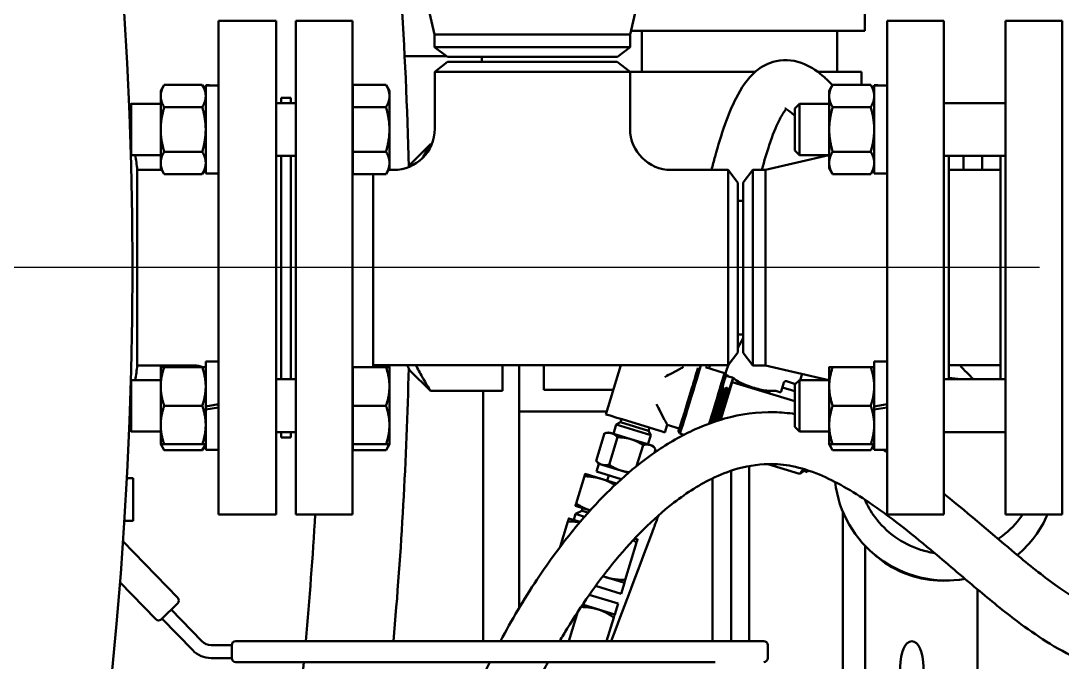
# Model space of a CAD drawing. Header units: inches. Extents: x 11 to 1621, y 11 to 1332.
# Drawn here: x 1294.15 to 1306.82, y 353.58 to 361.38 of the extents above; entities that cross this region are included whole.
import ezdxf

# ---------------------------------------------------------------- set-up
doc = ezdxf.new("R2010")
doc.units = ezdxf.units.IN
doc.header["$LTSCALE"] = 48
doc.header["$MEASUREMENT"] = 0
doc.linetypes.add('CHAIN', pattern=[0.7087, 0.4724, -0.0591, 0.1181, -0.0591])
doc.layers.add('Center Mark (ANSI)', color=7, linetype='Continuous', lineweight=25)
doc.layers.add('Visible (ANSI)', color=7, linetype='Continuous', lineweight=50)

msp = doc.modelspace()

# ---------------------------------------------------------------- linework, layer by layer
at = {"layer": 'Center Mark (ANSI)', "linetype": 'CHAIN', "ltscale": 0.952448}
msp.add_line((1338.941663, 358.380235), (1150.49666, 358.380235), dxfattribs=at)
at = {"layer": 'Visible (ANSI)'}
for p, q in [((1304.417332, 361.260235), (1304.417332, 362.087006)), ((1299.184479, 361.213846), (1299.007601, 361.98321)), ((1301.564479, 361.213846), (1301.741358, 361.98321)), ((1296.556979, 355.380235), (1296.556979, 361.380235)), ((1296.556979, 361.380235), (1297.256979, 361.380235)), ((1297.256979, 355.380235), (1297.256979, 361.380235)), ((1297.496979, 355.380235), (1297.496979, 361.380235)), ((1297.496979, 361.380235), (1298.186979, 361.380235)), ((1298.186979, 355.380235), (1298.186979, 361.380235)), ((1304.686979, 361.380235), (1304.686979, 355.380235)), ((1305.376979, 361.380235), (1304.686979, 361.380235)), ((1305.376979, 361.380235), (1305.376979, 355.380235)), ((1306.127259, 355.380235), (1306.127259, 361.380235)), ((1306.127259, 361.380235), (1306.817259, 361.380235)), ((1306.817259, 355.380235), (1306.817259, 361.380235)), ((1299.184479, 361.213846), (1301.564479, 361.213846)), ((1299.184479, 361.213846), (1299.184479, 361.062054)), ((1301.564479, 361.213846), (1301.564479, 361.062054)), ((1301.786389, 361.260235), (1301.575144, 361.260235)), ((1301.704479, 360.760235), (1301.704479, 361.260235)), ((1301.931676, 361.260235), (1301.786389, 361.260235)), ((1303.260179, 361.260235), (1301.931676, 361.260235)), ((1303.44785, 361.260235), (1303.260179, 361.260235)), ((1304.365769, 361.260235), (1303.44785, 361.260235)), ((1304.079479, 360.760235), (1304.079479, 361.260235)), ((1304.417332, 361.260235), (1304.365769, 361.260235)), ((1299.328902, 360.951235), (1298.820498, 360.951235)), ((1299.184479, 361.062054), (1301.564479, 361.062054)), ((1299.339979, 360.942735), (1299.184479, 361.062054)), ((1301.408979, 360.942735), (1299.339979, 360.942735)), ((1299.759479, 360.942735), (1299.759479, 360.880235)), ((1301.408979, 360.942735), (1301.564479, 361.062054)), ((1299.342479, 360.880235), (1299.186979, 360.760915)), ((1301.406479, 360.880235), (1299.342479, 360.880235)), ((1301.406479, 360.880235), (1301.561979, 360.760915)), ((1301.561979, 360.760915), (1299.186979, 360.760915)), ((1299.186979, 360.067735), (1299.186979, 360.760915)), ((1301.561979, 360.067735), (1301.561979, 360.760915)), ((1303.084795, 360.760235), (1301.561979, 360.760235)), ((1304.376979, 360.760235), (1303.844437, 360.760235)), ((1304.376979, 360.601168), (1304.376979, 360.760235)), ((1295.853979, 360.528613), (1295.895869, 360.601168)), ((1295.895869, 360.601168), (1296.35909, 360.601168)), ((1296.400979, 360.528613), (1296.35909, 360.601168)), ((1296.400979, 360.596054), (1296.400979, 360.596113)), ((1296.400979, 360.596113), (1296.44639, 360.596113)), ((1296.400979, 360.59405), (1296.400979, 360.596054)), ((1296.400979, 359.523113), (1296.400979, 360.59405)), ((1298.191983, 360.601168), (1298.594094, 360.601168)), ((1298.191983, 360.465779), (1298.191983, 360.601168)), ((1298.635983, 360.528613), (1298.594094, 360.601168)), ((1303.983979, 360.528613), (1304.025869, 360.601168)), ((1304.025869, 360.601168), (1304.48909, 360.601168)), ((1304.530979, 360.528613), (1304.48909, 360.601168)), ((1304.530979, 360.596054), (1304.530979, 360.596113)), ((1304.530979, 360.596113), (1304.57639, 360.596113)), ((1304.530979, 360.59405), (1304.530979, 360.596054)), ((1304.530979, 359.523113), (1304.530979, 360.59405)), ((1295.853979, 360.528613), (1295.853979, 360.465779)), ((1295.853979, 360.465779), (1295.853979, 360.059613)), ((1297.316979, 360.445235), (1297.316979, 360.380613)), ((1297.436979, 360.445235), (1297.316979, 360.445235)), ((1297.436979, 360.445235), (1297.436979, 360.380613)), ((1298.191979, 360.528613), (1298.191979, 359.590613)), ((1298.191983, 360.528613), (1298.191979, 360.528613)), ((1298.191983, 360.330391), (1298.191983, 360.465779)), ((1298.635983, 360.465779), (1298.635983, 360.528613)), ((1298.635983, 360.059613), (1298.635983, 360.465779)), ((1303.983979, 360.528613), (1303.983979, 360.465779)), ((1303.983979, 360.465779), (1303.983979, 360.059613)), ((1295.469522, 360.344737), (1295.496081, 360.372113)), ((1295.853979, 360.372113), (1295.496081, 360.372113)), ((1295.496081, 360.372113), (1295.496081, 359.747113)), ((1295.895869, 360.330391), (1296.35909, 360.330391)), ((1297.496979, 360.380613), (1297.256979, 360.380613)), ((1298.191983, 360.330391), (1298.594094, 360.330391)), ((1298.191983, 360.059613), (1298.191983, 360.330391)), ((1303.567259, 360.316345), (1303.621361, 360.372113)), ((1303.567259, 359.802882), (1303.567259, 360.316345)), ((1303.621361, 360.372113), (1303.621361, 359.747113)), ((1303.983979, 360.372113), (1303.621361, 360.372113)), ((1304.025869, 360.330391), (1304.48909, 360.330391)), ((1306.127259, 360.380613), (1305.376979, 360.380613)), ((1295.853979, 360.059613), (1295.853979, 359.653448)), ((1298.191983, 359.788836), (1298.191983, 360.059613)), ((1298.635983, 359.653448), (1298.635983, 360.059613)), ((1303.983979, 360.059613), (1303.983979, 359.653448)), ((1298.884479, 359.630235), (1299.134479, 359.880235)), ((1299.150492, 359.880235), (1299.134479, 359.880235)), ((1303.567259, 359.802882), (1303.621361, 359.747113)), ((1295.48996, 359.753422), (1295.496081, 359.747113)), ((1295.853979, 359.747113), (1295.496081, 359.747113)), ((1295.895869, 359.788836), (1296.35909, 359.788836)), ((1297.496979, 359.738613), (1297.256979, 359.738613)), ((1297.316979, 359.738613), (1297.316979, 357.021856)), ((1297.436979, 359.738613), (1297.436979, 357.021856)), ((1298.191983, 359.788836), (1298.594094, 359.788836)), ((1298.191983, 359.653448), (1298.191983, 359.788836)), ((1303.208091, 359.570235), (1303.977455, 359.747113)), ((1303.983979, 359.747113), (1303.621361, 359.747113)), ((1304.025869, 359.788836), (1304.48909, 359.788836)), ((1306.127259, 359.738613), (1305.376979, 359.738613)), ((1305.436979, 359.738613), (1305.436979, 357.021856)), ((1305.617468, 359.567735), (1305.617468, 359.738613)), ((1305.845163, 359.567735), (1305.845163, 359.738613)), ((1306.067259, 357.021856), (1306.067259, 359.738613)), ((1295.569363, 359.570019), (1295.569363, 357.190451)), ((1295.86587, 359.570019), (1295.569363, 359.570019)), ((1295.853979, 359.653448), (1295.853979, 359.590613)), ((1295.853979, 359.590613), (1295.895869, 359.518059)), ((1296.400979, 359.590613), (1296.35909, 359.518059)), ((1298.191983, 359.590613), (1298.191979, 359.590613)), ((1298.191983, 359.518059), (1298.191983, 359.653448)), ((1298.635983, 359.590613), (1298.594094, 359.518059)), ((1298.622774, 359.567735), (1298.686979, 359.567735)), ((1298.635983, 359.590613), (1298.635983, 359.653448)), ((1302.061979, 359.567735), (1302.75516, 359.567735)), ((1302.75516, 357.192735), (1302.75516, 359.567735)), ((1302.874479, 359.412235), (1302.75516, 359.567735)), ((1302.936979, 359.414735), (1303.056299, 359.570235)), ((1303.056299, 359.570235), (1303.056299, 357.190235)), ((1303.208091, 359.570235), (1303.056299, 359.570235)), ((1303.208091, 359.570235), (1303.208091, 357.190235)), ((1303.983979, 359.653448), (1303.983979, 359.590613)), ((1303.983979, 359.590613), (1304.025869, 359.518059)), ((1304.530979, 359.590613), (1304.48909, 359.518059)), ((1305.436979, 359.567735), (1306.067259, 359.567735)), ((1295.895869, 359.518059), (1296.35909, 359.518059)), ((1296.400979, 359.523113), (1296.556979, 359.523113)), ((1298.191983, 359.518059), (1298.594094, 359.518059)), ((1298.436979, 357.169856), (1298.436979, 359.518059)), ((1304.025869, 359.518059), (1304.48909, 359.518059)), ((1304.530979, 359.523113), (1304.686979, 359.523113)), ((1302.874479, 357.348235), (1302.874479, 359.412235)), ((1302.936979, 357.345735), (1302.936979, 359.414735)), ((1302.874479, 359.192735), (1302.936979, 359.192735)), ((1302.874479, 357.567735), (1302.936979, 357.567735)), ((1302.874479, 357.406518), (1302.936979, 357.521965)), ((1302.874479, 357.348235), (1302.75516, 357.192735)), ((1302.936979, 357.345735), (1303.056299, 357.190235)), ((1295.569363, 357.190451), (1296.256979, 357.190451)), ((1295.853979, 357.169856), (1295.853979, 356.935356)), ((1295.895869, 357.169856), (1296.35909, 357.169856)), ((1296.400979, 356.692849), (1296.400979, 357.237356)), ((1296.400979, 357.237356), (1296.556979, 357.237356)), ((1298.191979, 357.169856), (1298.191979, 356.231856)), ((1298.191983, 357.169856), (1298.191979, 357.169856)), ((1298.191983, 357.169856), (1298.594094, 357.169856)), ((1298.191983, 356.935356), (1298.191983, 357.169856)), ((1298.436979, 357.192735), (1302.75516, 357.192735)), ((1298.635983, 357.169856), (1298.622774, 357.192735)), ((1298.635983, 356.935356), (1298.635983, 357.169856)), ((1300.011979, 357.192735), (1300.011979, 356.880235)), ((1300.214479, 354.244761), (1300.214479, 357.192735)), ((1300.511979, 356.895235), (1300.511979, 357.192735)), ((1301.269337, 356.596108), (1301.451744, 357.192735)), ((1302.065183, 357.093307), (1302.172234, 357.151138)), ((1302.479383, 357.168589), (1302.709412, 357.098262)), ((1302.723106, 357.096117), (1302.738241, 357.14529)), ((1302.756131, 357.187908), (1302.767329, 357.208594)), ((1303.208091, 357.190235), (1303.056299, 357.190235)), ((1303.208091, 357.190235), (1303.977455, 357.013356)), ((1303.983979, 357.169856), (1303.983979, 356.935356)), ((1304.025869, 357.169856), (1304.48909, 357.169856)), ((1304.530979, 356.692849), (1304.530979, 357.237356)), ((1304.530979, 357.237356), (1304.686979, 357.237356)), ((1305.436979, 357.192735), (1306.067259, 357.192735)), ((1297.496979, 357.021856), (1297.256979, 357.021856)), ((1299.134479, 356.880235), (1298.884479, 357.130235)), ((1302.344595, 357.016259), (1302.342354, 357.008568)), ((1302.366588, 357.091718), (1302.344595, 357.016259)), ((1302.72579, 357.067477), (1302.709432, 357.098243)), ((1302.80631, 357.04287), (1302.743925, 357.061943)), ((1302.773154, 356.907533), (1302.814669, 357.039861)), ((1302.816953, 357.038849), (1302.803091, 356.988025)), ((1303.631365, 357.013356), (1303.654236, 357.087665)), ((1306.127259, 357.021856), (1305.376979, 357.021856)), ((1295.48996, 357.007047), (1295.496081, 357.013356)), ((1295.853979, 357.013356), (1295.496081, 357.013356)), ((1295.496081, 357.013356), (1295.496081, 356.388356)), ((1295.853979, 356.935356), (1295.853979, 356.466356)), ((1298.191983, 356.700856), (1298.191983, 356.935356)), ((1298.635983, 356.466356), (1298.635983, 356.935356)), ((1300.511979, 356.895235), (1301.360789, 356.895235)), ((1302.318951, 356.931049), (1302.227039, 356.630418)), ((1302.323635, 356.946371), (1302.318951, 356.931049)), ((1302.803091, 356.988025), (1302.666174, 356.536679)), ((1302.687209, 356.933428), (1302.690416, 356.932556)), ((1302.699819, 356.893498), (1302.706059, 356.891591)), ((1302.736521, 356.920015), (1302.74405, 356.917967)), ((1302.749706, 356.895065), (1302.776277, 356.909194)), ((1302.803091, 356.988025), (1303.567259, 356.754396)), ((1303.433861, 356.9831), (1303.400518, 356.874771)), ((1303.415837, 356.924539), (1303.567259, 356.878244)), ((1303.574533, 356.965085), (1303.464822, 356.998627)), ((1303.567259, 356.957588), (1303.621361, 357.013356)), ((1303.567259, 356.444124), (1303.567259, 356.957588)), ((1303.621361, 357.013356), (1303.621361, 356.388356)), ((1303.983979, 357.013356), (1303.621361, 357.013356)), ((1303.983979, 356.935356), (1303.983979, 356.466356)), ((1300.011979, 356.880235), (1299.134479, 356.880235)), ((1299.774479, 353.83936), (1299.774479, 356.880235)), ((1303.384293, 356.866163), (1303.336871, 356.880661)), ((1295.895869, 356.700856), (1296.35909, 356.700856)), ((1296.556979, 356.720356), (1296.400979, 356.692849)), ((1296.400979, 356.653849), (1296.400979, 356.692849)), ((1296.400979, 356.653849), (1296.556979, 356.681356)), ((1296.400979, 356.164356), (1296.400979, 356.653849)), ((1298.191983, 356.700856), (1298.594094, 356.700856)), ((1298.191983, 356.466356), (1298.191983, 356.700856)), ((1301.982333, 356.53), (1301.925923, 356.637806)), ((1304.025869, 356.700856), (1304.48909, 356.700856)), ((1304.686979, 356.720356), (1304.530979, 356.692849)), ((1304.530979, 356.653849), (1304.530979, 356.692849)), ((1304.530979, 356.653849), (1304.686979, 356.681356)), ((1304.530979, 356.164356), (1304.530979, 356.653849)), ((1301.27977, 356.630235), (1300.214479, 356.630235)), ((1301.318748, 356.581001), (1301.269337, 356.596108)), ((1301.318748, 356.581001), (1301.40265, 356.55535)), ((1301.465034, 356.536277), (1301.40265, 356.55535)), ((1301.447707, 356.499747), (1301.459402, 356.537999)), ((1301.465034, 356.536277), (1301.796298, 356.435)), ((1302.20065, 356.545436), (1302.176687, 356.47058)), ((1302.203093, 356.553066), (1302.20065, 356.545436)), ((1302.227039, 356.630418), (1302.222355, 356.615097)), ((1302.666174, 356.536679), (1302.664403, 356.531036)), ((1302.666174, 356.536679), (1302.674651, 356.534087)), ((1295.469522, 356.415733), (1295.496081, 356.388356)), ((1295.853979, 356.388356), (1295.496081, 356.388356)), ((1295.853979, 356.466356), (1295.853979, 356.231856)), ((1298.191983, 356.231856), (1298.191983, 356.466356)), ((1298.635983, 356.231856), (1298.635983, 356.466356)), ((1301.360285, 356.359164), (1301.394639, 356.47153)), ((1301.447707, 356.499747), (1301.394639, 356.47153)), ((1301.813022, 356.343617), (1301.394639, 356.47153)), ((1301.784805, 356.396686), (1301.447707, 356.499747)), ((1301.784805, 356.396686), (1301.7965, 356.434938)), ((1301.784805, 356.396686), (1301.813022, 356.343617)), ((1301.858138, 356.416093), (1301.796298, 356.435)), ((1301.858138, 356.416093), (1301.939869, 356.391106)), ((1301.986565, 356.376829), (1301.939869, 356.391106)), ((1301.986565, 356.376829), (1302.014344, 356.467688)), ((1302.014341, 356.467678), (1302.160641, 356.42295)), ((1302.15138, 356.392739), (1302.167738, 356.361973)), ((1303.567259, 356.444124), (1303.621361, 356.388356)), ((1303.983979, 356.388356), (1303.621361, 356.388356)), ((1303.983979, 356.466356), (1303.983979, 356.231856)), ((1297.496979, 356.379856), (1297.256979, 356.379856)), ((1297.316979, 356.379856), (1297.316979, 356.315235)), ((1297.436979, 356.315235), (1297.316979, 356.315235)), ((1297.436979, 356.379856), (1297.436979, 356.315235)), ((1301.251572, 356.366133), (1301.149312, 356.031656)), ((1301.300516, 356.377437), (1301.253143, 356.3665)), ((1301.337575, 356.366107), (1301.300516, 356.377437)), ((1301.408888, 356.318036), (1301.306628, 355.98356)), ((1301.571513, 356.294585), (1301.337575, 356.366107)), ((1301.803415, 356.223685), (1301.571513, 356.294585)), ((1301.778668, 356.231251), (1301.813022, 356.343617)), ((1302.167758, 356.361954), (1302.215869, 356.347244)), ((1306.127259, 356.379856), (1305.376979, 356.379856)), ((1295.853979, 356.231856), (1295.895869, 356.159302)), ((1295.895869, 356.231856), (1296.35909, 356.231856)), ((1295.895869, 356.159302), (1296.35909, 356.159302)), ((1296.400979, 356.231856), (1296.35909, 356.159302)), ((1296.400979, 356.164356), (1296.556979, 356.164356)), ((1298.191983, 356.231856), (1298.191979, 356.231856)), ((1298.191983, 356.231856), (1298.594094, 356.231856)), ((1298.191983, 356.159302), (1298.191983, 356.231856)), ((1298.191983, 356.159302), (1298.594094, 356.159302)), ((1298.635983, 356.231856), (1298.594094, 356.159302)), ((1301.719448, 356.223089), (1301.641111, 355.966857)), ((1301.838437, 356.212978), (1301.803415, 356.223685)), ((1301.838437, 356.212978), (1301.871596, 356.17742)), ((1301.872692, 356.176237), (1301.858607, 356.130167)), ((1303.983979, 356.231856), (1304.025869, 356.159302)), ((1304.025869, 356.231856), (1304.48909, 356.231856)), ((1304.025869, 356.159302), (1304.48909, 356.159302)), ((1304.530979, 356.231856), (1304.48909, 356.159302)), ((1304.530979, 356.164356), (1304.686979, 356.164356)), ((1301.183567, 355.994915), (1301.150409, 356.030473)), ((1301.154091, 355.899358), (1301.183328, 355.994988)), ((1301.454535, 355.807503), (1301.154091, 355.899358)), ((1301.542756, 355.8851), (1301.183328, 355.994988)), ((1302.791461, 353.83936), (1302.791461, 355.910422)), ((1303.009642, 353.83936), (1303.009642, 355.96781)), ((1303.238706, 355.99228), (1303.624477, 355.874338)), ((1303.673487, 355.90818), (1303.661315, 355.896828)), ((1303.673456, 355.908151), (1303.71623, 355.895074)), ((1295.441644, 355.820935), (1295.520979, 355.820935)), ((1295.520979, 355.820935), (1295.520979, 355.302235)), ((1300.905179, 355.512014), (1301.006818, 355.844461)), ((1301.209618, 355.813104), (1301.015422, 355.872476)), ((1301.397902, 355.75554), (1301.209618, 355.813104)), ((1301.303753, 355.853602), (1301.284383, 355.790246)), ((1302.563766, 353.83936), (1302.563766, 355.816989)), ((1296.556979, 355.380235), (1297.256979, 355.380235)), ((1297.496979, 355.380235), (1298.186979, 355.380235)), ((1300.876828, 355.312269), (1300.89918, 355.385378)), ((1300.896646, 355.483977), (1301.077109, 355.428804)), ((1300.973538, 355.424915), (1300.89918, 355.385378)), ((1301.008752, 355.351879), (1300.89918, 355.385378)), ((1300.973538, 355.424915), (1300.983479, 355.45743)), ((1301.052052, 355.400911), (1300.973538, 355.424915)), ((1304.15126, 351.486421), (1304.15126, 355.409204)), ((1305.376979, 355.380235), (1304.686979, 355.380235)), ((1306.127259, 355.380235), (1306.817259, 355.380235)), ((1295.41133, 355.302235), (1295.520979, 355.302235)), ((1300.805595, 355.293185), (1300.711631, 354.985841)), ((1300.954221, 355.288607), (1300.817059, 355.330542)), ((1295.39473, 355.052402), (1296.061905, 354.363628)), ((1295.397459, 355.092168), (1295.397459, 355.049585)), ((1301.642362, 355.03736), (1301.503822, 354.584217)), ((1301.653825, 355.074717), (1301.617822, 355.085724)), ((1304.41944, 351.418646), (1304.41944, 354.999891)), ((1301.230241, 354.626998), (1301.283186, 354.610811)), ((1301.283186, 354.610811), (1301.492436, 354.546836)), ((1295.794705, 354.104807), (1295.357869, 354.555786)), ((1301.452089, 354.414866), (1301.142625, 354.509479)), ((1301.452089, 354.414866), (1301.492436, 354.546836)), ((1301.065957, 354.402207), (1301.415542, 354.295328)), ((1305.785609, 350.568313), (1305.785609, 354.470079)), ((1296.060892, 354.299997), (1295.858337, 354.103794)), ((1301.166003, 354.227315), (1300.984095, 354.28293)), ((1301.375195, 354.163358), (1301.166003, 354.227315)), ((1301.415542, 354.295328), (1301.375195, 354.163358)), ((1296.242954, 353.728284), (1295.869111, 354.11423)), ((1295.981163, 354.222768), (1296.355006, 353.836822)), ((1300.818649, 353.83936), (1300.928708, 354.199347)), ((1301.276139, 353.83936), (1301.36377, 354.12599)), ((1296.467057, 353.78936), (1296.717057, 353.78936)), ((1296.717057, 353.63336), (1296.717057, 353.78936)), ((1296.767057, 353.83936), (1302.596354, 353.83936)), ((1303.186979, 353.83936), (1302.596354, 353.83936)), ((1303.236979, 353.78936), (1303.236979, 353.63336)), ((1296.717057, 353.63336), (1296.467057, 353.63336)), ((1302.596354, 353.58336), (1296.767057, 353.58336))]:
    msp.add_line(p, q, dxfattribs=at)
msp.add_circle((1247.196979, 358.380235), 48.3125, dxfattribs=at)
for centre, radius, start, end in [((1247.196979, 358.380235), 51.6875, 1.3563288, 3.7466404), ((1298.131979, 360.440613), 0.06, 336.4435357, 0), ((1298.686979, 360.067735), 0.5, 270, 0), ((1302.061979, 360.067735), 0.5, 180, 270), ((1286.179374, 358.380235), 9.465066, 7.2213355, 8.3032891), ((1298.131979, 359.678613), 0.06, 0, 23.5564643), ((1286.179374, 358.380235), 9.465066, 351.6967109, 352.7786645), ((1247.196979, 358.380235), 51.6875, 354.9599262, 358.6436712), ((1298.131979, 357.081856), 0.06, 336.4435357, 0), ((1302.415979, 358.856235), 1.8125, 279.7960935, 280.1926648), ((1303.388094, 356.878595), 0.013, 253, 342.8921383), ((1298.131979, 356.319856), 0.06, 0, 23.5564643), ((1247.196979, 358.380235), 50.625, 354.8538645, 356.6027042), ((1296.029583, 354.332319), 0.045, 314.0874, 44.0874), ((1295.827028, 354.136116), 0.045, 224.0874, 314.0874), ((1296.467057, 353.94536), 0.312, 224.0874, 270), ((1296.467057, 353.94536), 0.156, 224.0874, 270), ((1296.767057, 353.78936), 0.05, 90, 180), ((1303.186979, 353.78936), 0.05, 0, 90), ((1296.767057, 353.63336), 0.05, 180, 270), ((1303.186979, 353.63336), 0.05, 270, 0), ((1247.196979, 358.380235), 50.625, 330.4164882, 354.5628914)]:
    msp.add_arc(centre, radius, start, end, dxfattribs=at)
for centre, major_axis, ratio, start_param, end_param in [((1296.44639, 360.059613), (3.042643, 0), 0.176326981, 1.534441628, 1.585721408), ((1296.667569, 360.059613), (3.042643, 0), 0.176326981, 1.607151026, 1.658526732), ((1304.57639, 360.059613), (3.042643, 0), 0.176326981, 1.534441628, 1.585721408), ((1304.797569, 360.059613), (3.042643, 0), 0.176326981, 1.607151026, 1.658526732), ((1302.293843, 356.77436), (0.126085, 0.412406), 0.007569825, 3.13402254, 6.113994014), ((1301.765366, 356.935932), (-0.46825, -0.248973), 0.003784967, 2.621778827, 2.832880084), ((1302.27028, 356.781564), (0.118881, 0.388843), 0.007569825, 5.362675915, 6.082942819), ((1301.98381, 357.050266), (-0.09365, -0.049795), 0.003784967, 1.574581275, 2.621778827), ((1302.27028, 356.781564), (0.109639, 0.358614), 0.007569825, 5.759586532, 6.099183042), ((1302.583327, 356.685856), (0.126085, 0.412406), 0.007569825, 4.204130895, 6.283185305), ((1302.60689, 356.678652), (0.118881, 0.388843), 0.007569825, 4.222023109, 6.275615193), ((1302.818681, 357.0667), (-0.095575, 0.029417), 0.241332533, 0, 0.328688879), ((1301.334674, 357.393048), (1.433629, -0.441257), 0.241332533, 0.275544465, 0.328688879), ((1302.747053, 357.07552), (-0.003058, -0.013595), 0.261803119, 6.027700529, 6.284145228), ((1302.759793, 357.070686), (0.016128, 0.008556), 0.126202778, 3.289007609, 4.594416282), ((1303.072477, 356.96759), (0.23416, -0.072072), 0.241332533, 3.476326527, 5.948451434), ((1305.414814, 355.960114), (-1.032231, 0.361648), 0.982790307, 4.886301382, 5.023695201), ((1302.27028, 356.781564), (0.118881, 0.388843), 0.007569825, 4.315478363, 5.109299597), ((1302.323092, 356.946537), (-0.021928, -0.071723), 0.007569825, 1.570796328, 2.61799388), ((1302.697354, 356.650994), (0.07894, 0.258202), 0.007569825, 4.228874245, 6.290755419), ((1301.882529, 356.718992), (0.049795, -0.09365), 0.003784967, 0.519813827, 1.567011378), ((1301.765366, 356.935932), (0.248973, -0.46825), 0.003784967, 0.003784949, 0.519813827), ((1302.27028, 356.781564), (-0.118881, -0.388843), 0.007569825, 5.948899717, 7.2036947), ((1302.221812, 356.615263), (-0.021928, -0.071723), 0.007569825, 0.523598776, 1.570796327), ((1302.27028, 356.781564), (-0.109639, -0.358614), 0.007569825, 0, 0.523598776), ((1303.797694, 356.314586), (-0.124258, -0.40643), 0.007569825, 0.013112073, 0.326005343), ((1303.840488, 356.301503), (-0.124258, -0.40643), 0.007569825, 0, 0.322305419), ((1305.395727, 355.905635), (-1.274067, 0.446377), 0.982790307, 0.442168489, 2.082419767), ((1305.395727, 355.905635), (1.274067, -0.446377), 0.982790307, 5.751016356, 6.219304255)]:
    msp.add_ellipse(centre, major_axis=major_axis, ratio=ratio, start_param=start_param, end_param=end_param, dxfattribs=at)
msp.add_ellipse((1304.988677, 353.525229), major_axis=(0, -0.3125), ratio=0.45538998, dxfattribs=at)
for points, knots in [([(1304.024217, 360.598307), (1303.992662, 360.631752), (1303.960987, 360.662754), (1303.852518, 360.759429), (1303.773178, 360.815355), (1303.578877, 360.898428), (1303.455019, 360.916714), (1303.243278, 360.870514), (1303.159099, 360.823025), (1302.984648, 360.675807), (1302.913642, 360.56465), (1302.750673, 360.243343), (1302.673358, 360.005582), (1302.581157, 359.676814), (1302.566491, 359.622901), (1302.551833, 359.567735)], [48.87206418, 48.87206418, 48.87206418, 48.87206418, 49.422602376, 49.422602376, 50.727242277, 50.727242277, 52.212133204, 52.212133204, 53.439580722, 53.439580722, 55.422545384, 55.422545384, 58.577522331, 58.577522331, 59.178064252, 59.178064252, 59.178064252, 59.178064252]), ([(1303.567259, 360.221832), (1303.546213, 360.242565), (1303.527144, 360.259477), (1303.48692, 360.291615), (1303.468396, 360.302911), (1303.448077, 360.313083), (1303.444038, 360.314119), (1303.443943, 360.314146)], [49.119987737, 49.119987737, 49.119987737, 49.119987737, 49.704454058, 49.704454058, 50.538152823, 50.538152823, 51.191458069, 51.191458069, 51.191458069, 51.191458069]), ([(1303.462444, 360.305752), (1303.457552, 360.300662), (1303.451674, 360.294019), (1303.425466, 360.260464), (1303.400116, 360.22023), (1303.335831, 360.091514), (1303.295491, 359.990299), (1303.225015, 359.780121), (1303.194747, 359.679602), (1303.164067, 359.570235)], [53.808178195, 53.808178195, 53.808178195, 53.808178195, 54.226408459, 54.226408459, 55.475415456, 55.475415456, 57.250981689, 57.250981689, 58.577117663, 58.577117663, 58.577117663, 58.577117663]), ([(1299.034479, 359.708223), (1299.044347, 359.725572), (1299.053674, 359.74184), (1299.088341, 359.801994), (1299.108349, 359.835986), (1299.129826, 359.872402), (1299.134479, 359.880235), (1299.134479, 359.880235)], [-31.495337903, -31.495337903, -31.495337903, -31.495337903, -31.235896353, -31.235896353, -30.457570166, -30.457570166, -29.854211021, -29.854211021, -29.854211021, -29.854211021]), ([(1298.884479, 359.630235), (1298.884479, 359.630235), (1298.881584, 359.624965), (1298.873774, 359.610636), (1298.871596, 359.606637), (1298.869123, 359.602082)], [29.8542110214, 29.8542110214, 29.8542110214, 29.8542110214, 30.4575701662, 30.4575701662, 30.6479366291, 30.6479366291, 30.6479366291, 30.6479366291]), ([(1296.256979, 357.190451), (1296.275479, 357.190451), (1296.29568, 357.188611), (1296.332994, 357.181132), (1296.350196, 357.175948), (1296.365773, 357.169853)], [-2.263360389, -2.263360389, -2.263360389, -2.263360389, -2.1223940602, -2.1223940602, -1.9973899678, -1.9973899678, -1.9973899678, -1.9973899678]), ([(1298.850586, 357.192754), (1298.858894, 357.177248), (1298.865772, 357.164558), (1298.880068, 357.13825), (1298.884479, 357.130235), (1298.884479, 357.130235)], [16.733959116, 16.733959116, 16.733959116, 16.733959116, 17.170011687, 17.170011687, 17.912526613, 17.912526613, 17.912526613, 17.912526613]), ([(1299.134479, 356.880235), (1299.134479, 356.880235), (1299.127372, 356.892183), (1299.099072, 356.94029), (1299.077917, 356.976386), (1299.028691, 357.062222), (1299.001804, 357.109734), (1298.967495, 357.172239), (1298.961943, 357.182407), (1298.956337, 357.192736)], [-17.912526613, -17.912526613, -17.912526613, -17.912526613, -17.170011687, -17.170011687, -16.42749676, -16.42749676, -15.776767176, -15.776767176, -15.653008909, -15.653008909, -15.653008909, -15.653008909]), ([(1302.822666, 357.035559), (1302.822666, 357.035559), (1302.822565, 357.035651), (1302.822134, 357.03598), (1302.821741, 357.036256), (1302.82058, 357.036983), (1302.819736, 357.037464), (1302.817651, 357.038535), (1302.816374, 357.039134), (1302.813587, 357.040324), (1302.812076, 357.040915), (1302.80914, 357.041968), (1302.807729, 357.042436), (1302.80631, 357.04287)], [2.023443153, 2.023443153, 2.023443153, 2.023443153, 2.141685575, 2.141685575, 2.297766992, 2.297766992, 2.49826073, 2.49826073, 2.722527142, 2.722527142, 2.946793554, 2.946793554, 3.141592654, 3.141592654, 3.141592654, 3.141592654]), ([(1302.822665, 357.035559), (1302.835745, 357.023262), (1302.853735, 357.010647), (1302.896449, 356.986), (1302.920603, 356.974049), (1302.973157, 356.951326), (1303.001459, 356.940546), (1303.059612, 356.921054), (1303.089443, 356.912337), (1303.147806, 356.897779), (1303.176323, 356.891943), (1303.229418, 356.883732), (1303.253943, 356.88138), (1303.292115, 356.880636), (1303.306956, 356.881498), (1303.319586, 356.88371)], [5.161853248, 5.161853248, 5.161853248, 5.161853248, 5.517007598, 5.517007598, 5.847867037, 5.847867037, 6.172835773, 6.172835773, 6.496265018, 6.496265018, 6.819997269, 6.819997269, 7.146273247, 7.146273247, 7.404517366, 7.404517366, 7.404517366, 7.404517366]), ([(1302.68031, 356.910358), (1302.679119, 356.904497), (1302.677614, 356.897633), (1302.67374, 356.880753), (1302.671272, 356.870451), (1302.66553, 356.847186), (1302.662249, 356.834186), (1302.654901, 356.805584), (1302.65082, 356.78996), (1302.642575, 356.758667), (1302.638459, 356.743188), (1302.629815, 356.710886), (1302.625306, 356.694109), (1302.61598, 356.659548), (1302.611184, 356.641849), (1302.60219, 356.608629), (1302.59799, 356.593129), (1302.589713, 356.562541), (1302.585676, 356.547569), (1302.578882, 356.522252), (1302.576043, 356.511634), (1302.573407, 356.501691)], [34.27120493, 34.27120493, 34.27120493, 34.27120493, 34.380878344, 34.380878344, 34.50837309, 34.50837309, 34.641099497, 34.641099497, 34.780518383, 34.780518383, 34.90788398, 34.90788398, 35.040610689, 35.040610689, 35.180428878, 35.180428878, 35.307675861, 35.307675861, 35.440397677, 35.440397677, 35.545746114, 35.545746114, 35.545746114, 35.545746114]), ([(1302.582274, 356.504729), (1302.58273, 356.506444), (1302.583192, 356.508178), (1302.587167, 356.523087), (1302.590964, 356.537239), (1302.597035, 356.559749), (1302.599131, 356.567503), (1302.605506, 356.591061), (1302.609898, 356.60728), (1302.616657, 356.632228), (1302.618947, 356.640683), (1302.625795, 356.665982), (1302.630357, 356.68289), (1302.63715, 356.708152), (1302.639414, 356.716587), (1302.646075, 356.741474), (1302.650367, 356.757635), (1302.656539, 356.78106), (1302.658558, 356.788756), (1302.664388, 356.811118), (1302.667995, 356.825159), (1302.672943, 356.844753), (1302.674518, 356.851053), (1302.679161, 356.869866), (1302.681881, 356.881285), (1302.686152, 356.900107), (1302.687772, 356.907732), (1302.690041, 356.919762), (1302.690736, 356.924281), (1302.691277, 356.930651), (1302.691081, 356.932375), (1302.690416, 356.932556)], [5.327145052, 5.327145052, 5.327145052, 5.327145052, 5.344912227, 5.344912227, 5.478258215, 5.478258215, 5.545731737, 5.545731737, 5.679072932, 5.679072932, 5.746531569, 5.746531569, 5.879890724, 5.879890724, 5.947333785, 5.947333785, 6.080754033, 6.080754033, 6.148180292, 6.148180292, 6.281751194, 6.281751194, 6.349158309, 6.349158309, 6.49289087, 6.49289087, 6.624027627, 6.624027627, 6.748646296, 6.748646296, 6.878209818, 6.878209818, 6.878209818, 6.878209818]), ([(1302.700008, 356.892684), (1302.700112, 356.892235), (1302.700167, 356.891628), (1302.700208, 356.887416), (1302.699257, 356.880763), (1302.695538, 356.861592), (1302.692771, 356.849075), (1302.68573, 356.819225), (1302.681456, 356.801896), (1302.671838, 356.763888), (1302.666496, 356.743215), (1302.655272, 356.700274), (1302.649392, 356.678013), (1302.637671, 356.633791), (1302.631831, 356.611837), (1302.620765, 356.5701), (1302.61554, 356.550322), (1302.609073, 356.525535), (1302.607349, 356.51889), (1302.605723, 356.512576)], [0.83116416635, 0.83116416635, 0.83116416635, 0.83116416635, 0.83203125, 0.83203125, 0.8359375, 0.8359375, 0.83984375, 0.83984375, 0.84375, 0.84375, 0.84765625, 0.84765625, 0.8515625, 0.8515625, 0.85546875, 0.85546875, 0.859375, 0.859375, 0.8608932136, 0.8608932136, 0.8608932136, 0.8608932136]), ([(1302.706059, 356.891591), (1302.706547, 356.891441), (1302.7068, 356.890522), (1302.706848, 356.885385), (1302.705897, 356.878733), (1302.702179, 356.859562), (1302.699412, 356.847045), (1302.69237, 356.817195), (1302.688096, 356.799866), (1302.678479, 356.761858), (1302.673136, 356.741184), (1302.661912, 356.698244), (1302.656033, 356.675982), (1302.644311, 356.631761), (1302.638472, 356.609807), (1302.627406, 356.56807), (1302.622181, 356.548292), (1302.616147, 356.525165), (1302.61482, 356.520056), (1302.613548, 356.515134)], [0.83011638625, 0.83011638625, 0.83011638625, 0.83011638625, 0.83203125, 0.83203125, 0.8359375, 0.8359375, 0.83984375, 0.83984375, 0.84375, 0.84375, 0.84765625, 0.84765625, 0.8515625, 0.8515625, 0.85546875, 0.85546875, 0.859375, 0.859375, 0.86052993799, 0.86052993799, 0.86052993799, 0.86052993799]), ([(1302.73561, 356.919601), (1302.735898, 356.919871), (1302.736149, 356.920013), (1302.737169, 356.920091), (1302.737403, 356.918292), (1302.736794, 356.911412), (1302.736058, 356.906717), (1302.733672, 356.894266), (1302.731994, 356.886405), (1302.727622, 356.867252), (1302.724876, 356.855809), (1302.718891, 356.831593), (1302.715744, 356.819151), (1302.708739, 356.791911), (1302.704877, 356.777093), (1302.696416, 356.744973), (1302.691803, 356.727657), (1302.682828, 356.694128), (1302.678506, 356.678074), (1302.669599, 356.645106), (1302.66504, 356.628262), (1302.655716, 356.593861), (1302.650984, 356.576436), (1302.64296, 356.546778), (1302.639596, 356.534324), (1302.636396, 356.522435)], [38.210589336, 38.210589336, 38.210589336, 38.210589336, 38.247736937, 38.247736937, 38.389950176, 38.389950176, 38.516977796, 38.516977796, 38.64989859, 38.64989859, 38.792322386, 38.792322386, 38.919361009, 38.919361009, 39.052322807, 39.052322807, 39.194947809, 39.194947809, 39.32200034, 39.32200034, 39.455004349, 39.455004349, 39.597825515, 39.597825515, 39.707780713, 39.707780713, 39.707780713, 39.707780713]), ([(1302.645206, 356.525182), (1302.647589, 356.53403), (1302.650059, 356.543176), (1302.654708, 356.56036), (1302.656861, 356.568304), (1302.664775, 356.597489), (1302.670709, 356.619376), (1302.679151, 356.650563), (1302.681605, 356.659635), (1302.686364, 356.677279), (1302.688669, 356.685842), (1302.694594, 356.707912), (1302.698176, 356.721297), (1302.705979, 356.750628), (1302.710119, 356.766341), (1302.715985, 356.788831), (1302.717886, 356.796162), (1302.723362, 356.817447), (1302.726696, 356.830653), (1302.732593, 356.854554), (1302.73515, 356.865225), (1302.739317, 356.883456), (1302.740963, 356.891094), (1302.743689, 356.905068), (1302.744538, 356.910673), (1302.744801, 356.915725), (1302.744729, 356.916853), (1302.744384, 356.917747), (1302.744235, 356.917917), (1302.74405, 356.917967)], [1.152296997, 1.152296997, 1.152296997, 1.152296997, 1.233141946, 1.233141946, 1.300103448, 1.300103448, 1.475166954, 1.475166954, 1.546741399, 1.546741399, 1.614622869, 1.614622869, 1.722845182, 1.722845182, 1.857232109, 1.857232109, 1.924961657, 1.924961657, 2.060344955, 2.060344955, 2.193856963, 2.193856963, 2.321303753, 2.321303753, 2.477651831, 2.477651831, 2.553299611, 2.553299611, 2.589373607, 2.589373607, 2.589373607, 2.589373607]), ([(1302.749846, 356.894451), (1302.750116, 356.893291), (1302.749708, 356.889929), (1302.746859, 356.875198), (1302.743255, 356.860119), (1302.732898, 356.819819), (1302.726238, 356.794949), (1302.710806, 356.73854), (1302.702185, 356.707569), (1302.684284, 356.643751), (1302.675147, 356.611438), (1302.661102, 356.561858), (1302.656017, 356.54392), (1302.65124, 356.527042)], [-2.452689384, -2.452689384, -2.452689384, -2.452689384, -2.302530806, -2.302530806, -2.050881279, -2.050881279, -1.797340448, -1.797340448, -1.542828442, -1.542828442, -1.287687942, -1.287687942, -1.133586168, -1.133586168, -1.133586168, -1.133586168]), ([(1303.464822, 356.998627), (1303.462322, 356.999392), (1303.459704, 356.999778), (1303.454492, 356.999759), (1303.451899, 356.999351), (1303.446976, 356.997786), (1303.444652, 356.99662), (1303.440526, 356.993666), (1303.438725, 356.99188), (1303.435796, 356.987868), (1303.434669, 356.985643), (1303.433903, 356.983233), (1303.433882, 356.983167), (1303.433861, 356.9831)], [6.283185307, 6.283185307, 6.283185307, 6.283185307, 6.592219884, 6.592219884, 6.90257866, 6.90257866, 7.216737925, 7.216737925, 7.530897191, 7.530897191, 7.845056456, 7.845056456, 7.853981634, 7.853981634, 7.853981634, 7.853981634]), ([(1303.336871, 356.880661), (1303.335236, 356.881161), (1303.33359, 356.881616), (1303.33039, 356.882404), (1303.328836, 356.882738), (1303.325944, 356.883266), (1303.324605, 356.88346), (1303.322288, 356.883706), (1303.321307, 356.883756), (1303.320049, 356.883756), (1303.319673, 356.883721), (1303.319581, 356.883709), (1303.319575, 356.883708), (1303.319575, 356.883708)], [3.141592654, 3.141592654, 3.141592654, 3.141592654, 3.365859065, 3.365859065, 3.590125477, 3.590125477, 3.814391889, 3.814391889, 4.038658301, 4.038658301, 4.220489393, 4.220489393, 4.244141226, 4.244141226, 4.244141226, 4.244141226]), ([(1305.376979, 355.633154), (1305.402312, 355.612823), (1305.427566, 355.592405), (1305.752294, 355.328198), (1306.040919, 355.075066), (1306.478351, 354.714726), (1306.637345, 354.589401), (1306.886601, 354.413249), (1306.981901, 354.351589), (1307.169701, 354.245093), (1307.261082, 354.202554), (1307.381044, 354.161194), (1307.417381, 354.151104), (1307.473475, 354.13939), (1307.494675, 354.136047), (1307.545649, 354.130615), (1307.573863, 354.130147), (1307.621372, 354.133586), (1307.641376, 354.136693), (1307.684235, 354.147005), (1307.70737, 354.155064), (1307.790604, 354.19361), (1307.857781, 354.23986), (1308.071049, 354.437496), (1308.226733, 354.644818), (1308.487759, 355.033491), (1308.59206, 355.197148), (1308.767157, 355.460653), (1308.83501, 355.560274), (1308.993207, 355.7787), (1309.084955, 355.896347), (1309.293786, 356.128623), (1309.414835, 356.241872), (1309.637751, 356.403829), (1309.735967, 356.462581), (1309.953063, 356.568908), (1310.072749, 356.613394), (1310.363093, 356.694101), (1310.535359, 356.720487), (1310.870635, 356.743444), (1311.033531, 356.742094), (1311.532777, 356.713576), (1311.874178, 356.661441), (1312.413475, 356.575508), (1312.606478, 356.543945), (1312.988921, 356.488258), (1313.178231, 356.463906), (1313.58089, 356.426556), (1313.793464, 356.417034), (1314.22214, 356.412321), (1314.435079, 356.415068), (1314.650542, 356.415068)], [37.062164771, 37.062164771, 37.062164771, 37.062164771, 37.284401089, 37.284401089, 39.928774755, 39.928774755, 41.530091926, 41.530091926, 42.589838479, 42.589838479, 43.749321408, 43.749321408, 44.299958254, 44.299958254, 44.663756566, 44.663756566, 45.222992821, 45.222992821, 45.679878818, 45.679878818, 46.235006899, 46.235006899, 47.488994786, 47.488994786, 49.936143316, 49.936143316, 51.502835596, 51.502835596, 52.452470119, 52.452470119, 53.631893269, 53.631893269, 54.948091482, 54.948091482, 55.916372966, 55.916372966, 57.032478374, 57.032478374, 58.582174803, 58.582174803, 60.019440854, 60.019440854, 62.947237566, 62.947237566, 64.552575532, 64.552575532, 66.100975845, 66.100975845, 67.827190554, 67.827190554, 69.44808849, 69.44808849, 69.44808849, 69.44808849]), ([(1299.986257, 353.83936), (1300.120843, 354.09302), (1300.268604, 354.343666), (1300.64583, 354.913772), (1300.885345, 355.225119), (1301.37235, 355.745592), (1301.615341, 355.962686), (1302.028045, 356.246916), (1302.187846, 356.33919), (1302.469945, 356.46674), (1302.5894, 356.510779), (1302.907776, 356.59906), (1303.111037, 356.626968), (1303.400321, 356.620187), (1303.483942, 356.612682), (1303.567259, 356.599941)], [20.855687667, 20.855687667, 20.855687667, 20.855687667, 22.766541646, 22.766541646, 25.372728088, 25.372728088, 27.662432083, 27.662432083, 29.028498718, 29.028498718, 29.991379102, 29.991379102, 31.540414755, 31.540414755, 32.162625693, 32.162625693, 32.162625693, 32.162625693]), ([(1300.706837, 353.83936), (1300.736425, 353.890237), (1300.766543, 353.940811), (1300.966755, 354.268935), (1301.151968, 354.535197), (1301.566307, 355.045679), (1301.798143, 355.283988), (1302.195228, 355.60442), (1302.357474, 355.712099), (1302.620031, 355.846402), (1302.720789, 355.888316), (1302.963538, 355.965228), (1303.104479, 355.989678), (1303.341367, 355.994294), (1303.437139, 355.986029), (1303.640673, 355.945046), (1303.750812, 355.910213), (1304.057892, 355.782519), (1304.261455, 355.665957), (1304.71616, 355.357915), (1304.968769, 355.156738), (1305.408937, 354.789907), (1305.597065, 354.627998), (1305.947419, 354.334552), (1306.109979, 354.201709), (1306.389089, 353.991625), (1306.506055, 353.909097), (1306.753984, 353.752768), (1306.884989, 353.680858), (1307.092976, 353.593033), (1307.167885, 353.566497), (1307.360493, 353.514826), (1307.480608, 353.497576), (1307.696693, 353.504458), (1307.792168, 353.52035), (1307.969843, 353.578398), (1308.050196, 353.617727), (1308.229183, 353.729036), (1308.322609, 353.807593), (1308.575922, 354.059295), (1308.720234, 354.254155), (1309.030105, 354.706997), (1309.192327, 354.970092), (1309.474513, 355.373499), (1309.593652, 355.527219), (1309.747753, 355.685799), (1309.783742, 355.719962), (1309.868834, 355.793445), (1309.918743, 355.830913), (1310.020412, 355.897311), (1310.072171, 355.926289), (1310.193255, 355.984194), (1310.263516, 356.010917), (1310.457279, 356.068408), (1310.586237, 356.090769), (1310.883024, 356.114458), (1311.05362, 356.112174), (1311.42103, 356.085445), (1311.618273, 356.060499), (1312.009366, 356.002722), (1312.201307, 355.971063), (1312.627721, 355.903579), (1312.864281, 355.867834), (1313.240322, 355.824835), (1313.374522, 355.812043), (1313.717243, 355.788766), (1313.92665, 355.784439), (1314.30721, 355.783237), (1314.480601, 355.785068), (1314.650542, 355.785068)], [21.6561496, 21.6561496, 21.6561496, 21.6561496, 22.073893808, 22.073893808, 24.387027243, 24.387027243, 26.957946058, 26.957946058, 28.691957115, 28.691957115, 29.777418732, 29.777418732, 31.327831615, 31.327831615, 32.39297014, 32.39297014, 33.536155094, 33.536155094, 35.47548806, 35.47548806, 37.791105104, 37.791105104, 39.527307316, 39.527307316, 41.051638794, 41.051638794, 42.158646091, 42.158646091, 43.390514457, 43.390514457, 44.069903382, 44.069903382, 45.103693556, 45.103693556, 45.89437232, 45.89437232, 46.643235815, 46.643235815, 47.692330239, 47.692330239, 49.697957624, 49.697957624, 52.154548729, 52.154548729, 53.928867616, 53.928867616, 54.476379365, 54.476379365, 55.225007496, 55.225007496, 55.969949631, 55.969949631, 56.920245395, 56.920245395, 58.479067254, 58.479067254, 60.260568787, 60.260568787, 62.086354068, 62.086354068, 63.716020368, 63.716020368, 65.588318948, 65.588318948, 66.601103921, 66.601103921, 68.136187969, 68.136187969, 69.44808849, 69.44808849, 69.44808849, 69.44808849]), ([(1304.416991, 355.560139), (1304.449049, 355.486306), (1304.489453, 355.41591), (1304.605721, 355.257139), (1304.689415, 355.17431), (1304.878686, 355.038533), (1304.984215, 354.985591), (1305.150364, 354.932756), (1305.206744, 354.919549), (1305.263776, 354.910797)], [5.409374457, 5.409374457, 5.409374457, 5.409374457, 5.632341867, 5.632341867, 5.952178498, 5.952178498, 6.271808245, 6.271808245, 6.430066346, 6.430066346, 6.430066346, 6.430066346]), ([(1306.038603, 355.080781), (1306.055069, 355.09177), (1306.071224, 355.103208), (1306.17922, 355.184244), (1306.259873, 355.268177), (1306.328966, 355.368465), (1306.332921, 355.374331), (1306.336816, 355.380235)], [7.1759738688, 7.1759738688, 7.1759738688, 7.1759738688, 7.2309168091, 7.2309168091, 7.551085978, 7.551085978, 7.5708327076, 7.5708327076, 7.5708327076, 7.5708327076]), ([(1301.907087, 355.366924), (1301.888374, 355.316164), (1301.86959, 355.265384), (1301.680351, 354.755305), (1301.505072, 354.294953), (1301.333928, 353.83936)], [70.852552993, 70.852552993, 70.852552993, 70.852552993, 71.256817034, 71.256817034, 74.912258971, 74.912258971, 74.912258971, 74.912258971]), ([(1305.445812, 354.576769), (1305.397647, 354.573526), (1305.349258, 354.573117), (1305.171132, 354.582078), (1305.042164, 354.609287), (1304.798962, 354.702316), (1304.684773, 354.768127), (1304.564433, 354.865576), (1304.54558, 354.881811), (1304.527243, 354.898595)], [5.9136326862, 5.9136326862, 5.9136326862, 5.9136326862, 6.0327039434, 6.0327039434, 6.3530244332, 6.3530244332, 6.6734028076, 6.6734028076, 6.7347187934, 6.7347187934, 6.7347187934, 6.7347187934]), ([(1297.651782, 345.97233), (1297.855868, 346.533043), (1298.05965, 347.098803), (1298.34621, 348.03037), (1298.443806, 348.397537), (1298.605054, 349.108337), (1298.672658, 349.451349), (1298.822977, 350.225715), (1298.90542, 350.658619), (1299.056456, 351.319617), (1299.111667, 351.542839), (1299.252048, 352.050398), (1299.341275, 352.335784), (1299.522056, 352.831766), (1299.605944, 353.040894), (1299.748995, 353.362009), (1299.800883, 353.472766), (1299.855349, 353.58336)], [0, 0, 0, 0, 4.551940589, 4.551940589, 7.579455906, 7.579455906, 10.382229151, 10.382229151, 13.854633575, 13.854633575, 15.605620979, 15.605620979, 17.803944484, 17.803944484, 19.385976733, 19.385976733, 20.214816848, 20.214816848, 20.214816848, 20.214816848]), ([(1299.140892, 348.622696), (1299.156246, 348.690304), (1299.171183, 348.757779), (1299.274462, 349.234502), (1299.350367, 349.639093), (1299.512509, 350.468664), (1299.59909, 350.893237), (1299.78713, 351.636537), (1299.879496, 351.955335), (1300.057845, 352.467679), (1300.131503, 352.660133), (1300.285872, 353.023588), (1300.364927, 353.194818), (1300.487178, 353.438374), (1300.524902, 353.51104), (1300.563743, 353.58336)], [7.567389674, 7.567389674, 7.567389674, 7.567389674, 8.1036812, 8.1036812, 11.363662643, 11.363662643, 14.836067068, 14.836067068, 17.444485393, 17.444485393, 19.005664522, 19.005664522, 20.376825729, 20.376825729, 20.961436687, 20.961436687, 20.961436687, 20.961436687])]:
    msp.add_open_spline(points, degree=3, knots=knots, dxfattribs=at)
for points, weights in [([(1295.895869, 360.601168), (1295.853979, 360.528613), (1295.853979, 360.465779)], [1, 1.0379548493, 1]), ([(1296.400979, 360.465779), (1296.400979, 360.528613), (1296.35909, 360.601168)], [1, 1.0379548493, 1]), ([(1298.635983, 360.465779), (1298.635983, 360.528613), (1298.594094, 360.601168)], [1, 1.0379548493, 1]), ([(1304.025869, 360.601168), (1303.983979, 360.528613), (1303.983979, 360.465779)], [1, 1.0379548493, 1]), ([(1304.530979, 360.465779), (1304.530979, 360.528613), (1304.48909, 360.601168)], [1, 1.0379548493, 1]), ([(1295.853979, 360.465779), (1295.853979, 360.402945), (1295.895869, 360.330391)], [1, 1.0379548493, 1]), ([(1296.35909, 360.330391), (1296.400979, 360.402945), (1296.400979, 360.465779)], [1, 1.0379548493, 1]), ([(1298.594094, 360.330391), (1298.635983, 360.402945), (1298.635983, 360.465779)], [1, 1.0379548493, 1]), ([(1303.983979, 360.465779), (1303.983979, 360.402945), (1304.025869, 360.330391)], [1, 1.0379548493, 1]), ([(1304.48909, 360.330391), (1304.530979, 360.402945), (1304.530979, 360.465779)], [1, 1.0379548493, 1]), ([(1295.895869, 360.330391), (1295.853979, 360.185282), (1295.853979, 360.059613)], [1, 1.0379548493, 1]), ([(1296.400979, 360.059613), (1296.400979, 360.185282), (1296.35909, 360.330391)], [1, 1.0379548493, 1]), ([(1298.635983, 360.059613), (1298.635983, 360.185282), (1298.594094, 360.330391)], [1, 1.0379548493, 1]), ([(1304.025869, 360.330391), (1303.983979, 360.185282), (1303.983979, 360.059613)], [1, 1.0379548493, 1]), ([(1304.530979, 360.059613), (1304.530979, 360.185282), (1304.48909, 360.330391)], [1, 1.0379548493, 1]), ([(1295.853979, 360.059613), (1295.853979, 359.933945), (1295.895869, 359.788836)], [1, 1.0379548493, 1]), ([(1296.35909, 359.788836), (1296.400979, 359.933945), (1296.400979, 360.059613)], [1, 1.0379548493, 1]), ([(1298.594094, 359.788836), (1298.635983, 359.933945), (1298.635983, 360.059613)], [1, 1.0379548493, 1]), ([(1303.983979, 360.059613), (1303.983979, 359.933945), (1304.025869, 359.788836)], [1, 1.0379548493, 1]), ([(1304.48909, 359.788836), (1304.530979, 359.933945), (1304.530979, 360.059613)], [1, 1.0379548493, 1]), ([(1295.895869, 359.788836), (1295.853979, 359.716282), (1295.853979, 359.653448)], [1, 1.0379548493, 1]), ([(1296.400979, 359.653448), (1296.400979, 359.716282), (1296.35909, 359.788836)], [1, 1.0379548493, 1]), ([(1298.635983, 359.653448), (1298.635983, 359.716282), (1298.594094, 359.788836)], [1, 1.0379548493, 1]), ([(1304.025869, 359.788836), (1303.983979, 359.716282), (1303.983979, 359.653448)], [1, 1.0379548493, 1]), ([(1304.530979, 359.653448), (1304.530979, 359.716282), (1304.48909, 359.788836)], [1, 1.0379548493, 1]), ([(1295.853979, 359.653448), (1295.853979, 359.590613), (1295.895869, 359.518059)], [1, 1.0379548493, 1]), ([(1296.35909, 359.518059), (1296.400979, 359.590613), (1296.400979, 359.653448)], [1, 1.0379548493, 1]), ([(1298.594094, 359.518059), (1298.635983, 359.590613), (1298.635983, 359.653448)], [1, 1.0379548493, 1]), ([(1303.983979, 359.653448), (1303.983979, 359.590613), (1304.025869, 359.518059)], [1, 1.0379548493, 1]), ([(1304.48909, 359.518059), (1304.530979, 359.590613), (1304.530979, 359.653448)], [1, 1.0379548493, 1]), ([(1295.853979, 357.169856), (1295.853979, 357.169856), (1295.895869, 357.169856)], [1, 1.0379548493, 1]), ([(1295.895869, 357.169856), (1295.853979, 357.044188), (1295.853979, 356.935356)], [1, 1.0379548493, 1]), ([(1296.400979, 356.935356), (1296.400979, 357.044188), (1296.35909, 357.169856)], [1, 1.0379548493, 1]), ([(1296.35909, 357.169856), (1296.400979, 357.169856), (1296.400979, 357.169856)], [1, 1.0379548493, 1]), ([(1298.635983, 356.935356), (1298.635983, 357.044188), (1298.594094, 357.169856)], [1, 1.0379548493, 1]), ([(1298.594094, 357.169856), (1298.635983, 357.169856), (1298.635983, 357.169856)], [1, 1.0379548493, 1]), ([(1298.626431, 357.169856), (1298.623061, 357.181135), (1298.618462, 357.192735)], [1.01895290532, 1.01918517695, 1.01721713941]), ([(1303.983979, 357.169856), (1303.983979, 357.169856), (1304.025869, 357.169856)], [1, 1.0379548493, 1]), ([(1304.025869, 357.169856), (1303.983979, 357.044188), (1303.983979, 356.935356)], [1, 1.0379548493, 1]), ([(1304.530979, 356.935356), (1304.530979, 357.044188), (1304.48909, 357.169856)], [1, 1.0379548493, 1]), ([(1304.48909, 357.169856), (1304.530979, 357.169856), (1304.530979, 357.169856)], [1, 1.0379548493, 1]), ([(1295.853979, 356.935356), (1295.853979, 356.826524), (1295.895869, 356.700856)], [1, 1.0379548493, 1]), ([(1296.35909, 356.700856), (1296.400979, 356.826524), (1296.400979, 356.935356)], [1, 1.0379548493, 1]), ([(1298.594094, 356.700856), (1298.635983, 356.826524), (1298.635983, 356.935356)], [1, 1.0379548493, 1]), ([(1303.983979, 356.935356), (1303.983979, 356.826524), (1304.025869, 356.700856)], [1, 1.0379548493, 1]), ([(1304.48909, 356.700856), (1304.530979, 356.826524), (1304.530979, 356.935356)], [1, 1.0379548493, 1]), ([(1295.895869, 356.700856), (1295.853979, 356.575188), (1295.853979, 356.466356)], [1, 1.0379548493, 1]), ([(1296.400979, 356.466356), (1296.400979, 356.575188), (1296.35909, 356.700856)], [1, 1.0379548493, 1]), ([(1298.635983, 356.466356), (1298.635983, 356.575188), (1298.594094, 356.700856)], [1, 1.0379548493, 1]), ([(1304.025869, 356.700856), (1303.983979, 356.575188), (1303.983979, 356.466356)], [1, 1.0379548493, 1]), ([(1304.530979, 356.466356), (1304.530979, 356.575188), (1304.48909, 356.700856)], [1, 1.0379548493, 1]), ([(1295.853979, 356.466356), (1295.853979, 356.357524), (1295.895869, 356.231856)], [1, 1.0379548493, 1]), ([(1296.35909, 356.231856), (1296.400979, 356.357524), (1296.400979, 356.466356)], [1, 1.0379548493, 1]), ([(1298.594094, 356.231856), (1298.635983, 356.357524), (1298.635983, 356.466356)], [1, 1.0379548493, 1]), ([(1303.983979, 356.466356), (1303.983979, 356.357524), (1304.025869, 356.231856)], [1, 1.0379548493, 1]), ([(1304.48909, 356.231856), (1304.530979, 356.357524), (1304.530979, 356.466356)], [1, 1.0379548493, 1]), ([(1301.337575, 356.366107), (1301.301069, 356.377268), (1301.251572, 356.366133)], [1, 1.0379548493, 1]), ([(1301.251572, 356.366133), (1301.25236, 356.366319), (1301.253143, 356.3665)], [1, 1.00059549527, 1.00117230441]), ([(1301.408888, 356.318036), (1301.37408, 356.354946), (1301.337575, 356.366107)], [1, 1.0379548493, 1]), ([(1301.571513, 356.294585), (1301.499447, 356.316618), (1301.408888, 356.318036)], [1, 1.0379548493, 1]), ([(1301.719448, 356.223089), (1301.643578, 356.272552), (1301.571513, 356.294585)], [1, 1.0379548493, 1]), ([(1295.895869, 356.231856), (1295.853979, 356.231856), (1295.853979, 356.231856)], [1, 1.0379548493, 1]), ([(1295.863531, 356.231856), (1295.873782, 356.197557), (1295.895869, 356.159302)], [1.01895290532, 1.01965956375, 1]), ([(1296.400979, 356.231856), (1296.400979, 356.231856), (1296.35909, 356.231856)], [1, 1.0379548493, 1]), ([(1296.35909, 356.159302), (1296.381177, 356.197557), (1296.391428, 356.231856)], [1, 1.01965956375, 1.01895290532]), ([(1298.635983, 356.231856), (1298.635983, 356.231856), (1298.594094, 356.231856)], [1, 1.0379548493, 1]), ([(1298.594094, 356.159302), (1298.616181, 356.197557), (1298.626431, 356.231856)], [1, 1.01965956375, 1.01895290532]), ([(1301.803415, 356.223685), (1301.767854, 356.234557), (1301.719448, 356.223089)], [1, 1.0379548493, 1]), ([(1301.872692, 356.176237), (1301.838975, 356.212813), (1301.803415, 356.223685)], [1, 1.0379548493, 1]), ([(1304.025869, 356.231856), (1303.983979, 356.231856), (1303.983979, 356.231856)], [1, 1.0379548493, 1]), ([(1303.993531, 356.231856), (1304.003782, 356.197557), (1304.025869, 356.159302)], [1.01895290532, 1.01965956375, 1]), ([(1304.530979, 356.231856), (1304.530979, 356.231856), (1304.48909, 356.231856)], [1, 1.0379548493, 1]), ([(1304.48909, 356.159302), (1304.511177, 356.197557), (1304.521428, 356.231856)], [1, 1.01965956375, 1.01895290532]), ([(1301.150409, 356.030473), (1301.149861, 356.031061), (1301.149312, 356.031656)], [1.00117230441, 1.00059549527, 1]), ([(1301.149312, 356.031656), (1301.184121, 355.994746), (1301.220626, 355.983585)], [1, 1.0379548493, 1]), ([(1301.220626, 355.983585), (1301.257131, 355.972424), (1301.306628, 355.98356)], [1, 1.0379548493, 1]), ([(1301.306628, 355.98356), (1301.382498, 355.934096), (1301.454564, 355.912063)], [1, 1.0379548493, 1]), ([(1301.454564, 355.912063), (1301.50024, 355.898098), (1301.55145, 355.892528)], [1, 1.02372654638, 1.01778895163]), ([(1303.624477, 355.874338), (1303.649029, 355.904428), (1303.667315, 355.933354)], [3.17901442375, 3.26815004564, 3.32497482595]), ([(1303.661315, 355.896828), (1303.648439, 355.884819), (1303.624477, 355.874338)], [3.36779452162, 3.30640017579, 3.17901442375]), ([(1301.006818, 355.844461), (1301.015403, 355.872473), (1301.015422, 355.872476)], [1, 1.03794386356, 1.00002196513]), ([(1301.209618, 355.813104), (1301.119475, 355.840664), (1301.006818, 355.844461)], [1, 1.0379548493, 1]), ([(1301.377626, 355.736525), (1301.291909, 355.787945), (1301.209618, 355.813104)], [1.00622363419, 1.03453486973, 1]), ([(1300.896646, 355.483977), (1300.896632, 355.48399), (1300.905179, 355.512014)], [1.00002196513, 1.03794386356, 1]), ([(1300.905179, 355.512014), (1300.993946, 355.456396), (1301.077225, 355.428932)], [1, 1.03517723099, 1.00514869234]), ([(1300.805595, 355.293185), (1300.817037, 355.330537), (1300.817059, 355.330542)], [1, 1.03794386356, 1.00002196513]), ([(1300.95053, 355.284263), (1300.884579, 355.295166), (1300.805595, 355.293185)], [1.01767842297, 1.02394247314, 1]), ([(1301.642362, 355.03736), (1301.620571, 355.052865), (1301.59947, 355.066161)], [1, 1.00797652156, 1.01260038082]), ([(1301.653825, 355.074717), (1301.653807, 355.074722), (1301.642362, 355.03736)], [1, 1.0379548493, 1]), ([(1301.652162, 355.069225), (1301.653832, 355.074714), (1301.653825, 355.074717)], [1.0180019242, 1.01467481075, 1]), ([(1301.231917, 354.629194), (1301.257306, 354.618723), (1301.283186, 354.610811)], [1.01458055734, 1.00984280818, 1]), ([(1301.283186, 354.610811), (1301.380281, 354.581126), (1301.503822, 354.584217)], [1, 1.0379548493, 1]), ([(1301.503822, 354.584217), (1301.492418, 354.546842), (1301.492436, 354.546836)], [1, 1.0379548493, 1]), ([(1301.492436, 354.546836), (1301.49244, 354.546835), (1301.492878, 354.548254)], [1, 1.00744335288, 1.01196726316]), ([(1301.166003, 354.227315), (1301.076164, 354.254781), (1300.964879, 354.2542)], [1, 1.03502264651, 1.00541135079]), ([(1301.36377, 354.12599), (1301.26309, 354.197632), (1301.166003, 354.227315)], [1, 1.0379548493, 1]), ([(1301.375195, 354.163358), (1301.375195, 354.163358), (1301.36377, 354.12599)], [1, 1.0379548493, 1])]:
    msp.add_rational_spline(points, weights, degree=2, dxfattribs=at)
for points in [[(1303.929126, 359.736002), (1303.926792, 359.739723), (1303.924464, 359.743426), (1303.922142, 359.747113)], [(1302.534777, 357.192735), (1302.530921, 357.180231), (1302.527051, 357.167721), (1302.523166, 357.155203)], [(1302.738241, 357.14529), (1302.742774, 357.160018), (1302.748791, 357.174351), (1302.756131, 357.187908)], [(1305.74219, 357.021856), (1305.684207, 357.075221), (1305.627592, 357.132373), (1305.571977, 357.192735)], [(1302.690969, 356.931692), (1302.69398, 356.918689), (1302.696993, 356.905687), (1302.700008, 356.892684)], [(1302.705658, 356.891713), (1302.715643, 356.901008), (1302.725627, 356.910304), (1302.735609, 356.919602)], [(1302.744598, 356.917114), (1302.746348, 356.90956), (1302.748098, 356.902007), (1302.749848, 356.894453)], [(1304.53068, 356.231337), (1304.53078, 356.231279), (1304.53088, 356.231221), (1304.530979, 356.231162)], [(1304.641768, 356.164356), (1304.656867, 356.154968), (1304.671938, 356.145486), (1304.686979, 356.135913)]]:
    msp.add_open_spline(points, degree=3, dxfattribs=at)

doc.saveas('drawing.dxf')
